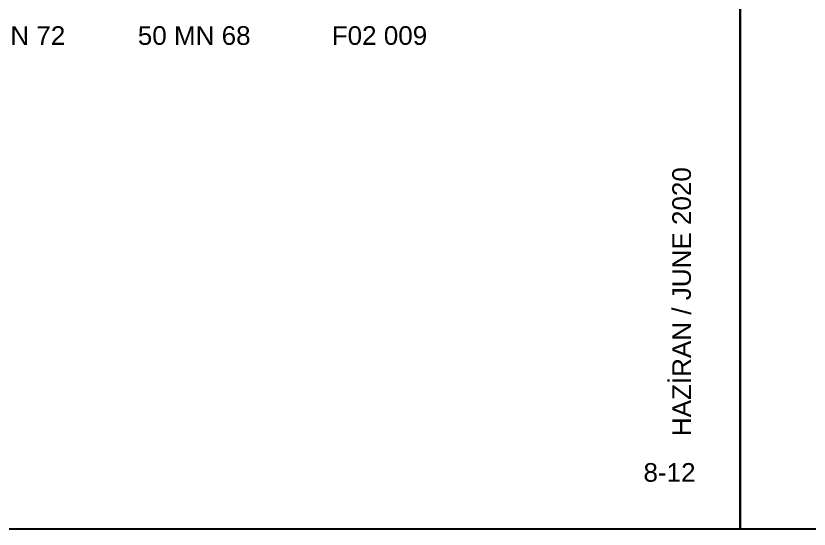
# Model space of a CAD drawing. Header units: millimetres. Extents: x 12 to 3612, y 18 to 315.
# Drawn here: x 2904.7 to 2989.9, y 17.9 to 73 of the extents above; entities that cross this region are included whole.
import ezdxf

# ---------------------------------------------------------------- set-up
doc = ezdxf.new("R2010")
doc.units = ezdxf.units.MM
doc.layers.add('antet_k', color=7, linetype='Continuous')
doc.styles.get("Standard").update_dxf_attribs({"font": 'arial.ttf'})

# ---------------------------------------------------------------- blocks, each defined once
blk = doc.blocks.new('MN50 ICV SİP. KAT. SYF.')
at = {"layer": 'antet_k', "color": 252}
blk.add_lwpolyline([(196.737, 36.054), (196.737, 333.054), (406.737, 333.054), (406.737, 36.054)], close=True, dxfattribs=at)

msp = doc.modelspace()

# ---------------------------------------------------------------- block references
for p in [(2575.735, -18.174), (2785.735, -18.174)]:
    msp.add_blockref('MN50 ICV SİP. KAT. SYF.', p)

# ---------------------------------------------------------------- texts
at = {"color": 0, "ltscale": 0.5, "char_height": 2, "width": 17.3969, "attachment_point": 3}
for s, insert in [('{\\pxqc;\\fArial|b0|i0|c162|p34;50 MN 72}', (2912.635, 71.871)), ('{\\pxqc;\\fArial|b0|i0|c162|p34;50 MN 68}', (2932.536, 71.871)), ('{\\pxqc;\\fArial|b0|i0|c162|p34;F02 009}', (2952.437, 71.871))]:
    msp.add_mtext(s, dxfattribs=dict(at, insert=insert))
at = {"insert": (2975.187, 27.865), "char_height": 2, "width": 44.87301, "attachment_point": 1, "rotation": 90}
msp.add_mtext('{\\fArial Unicode MS|b0|i0|c0|p34;{\\C7;HAZİRAN / JUNE 2020}}', dxfattribs=at)
at = {"insert": (2977.686, 24.969), "char_height": 2, "width": 4.43689, "attachment_point": 3}
msp.add_mtext('{\\fArial Unicode MS|b0|i0|c0|p0;{\\C7;8-12}}', dxfattribs=at)

doc.saveas('drawing.dxf')
